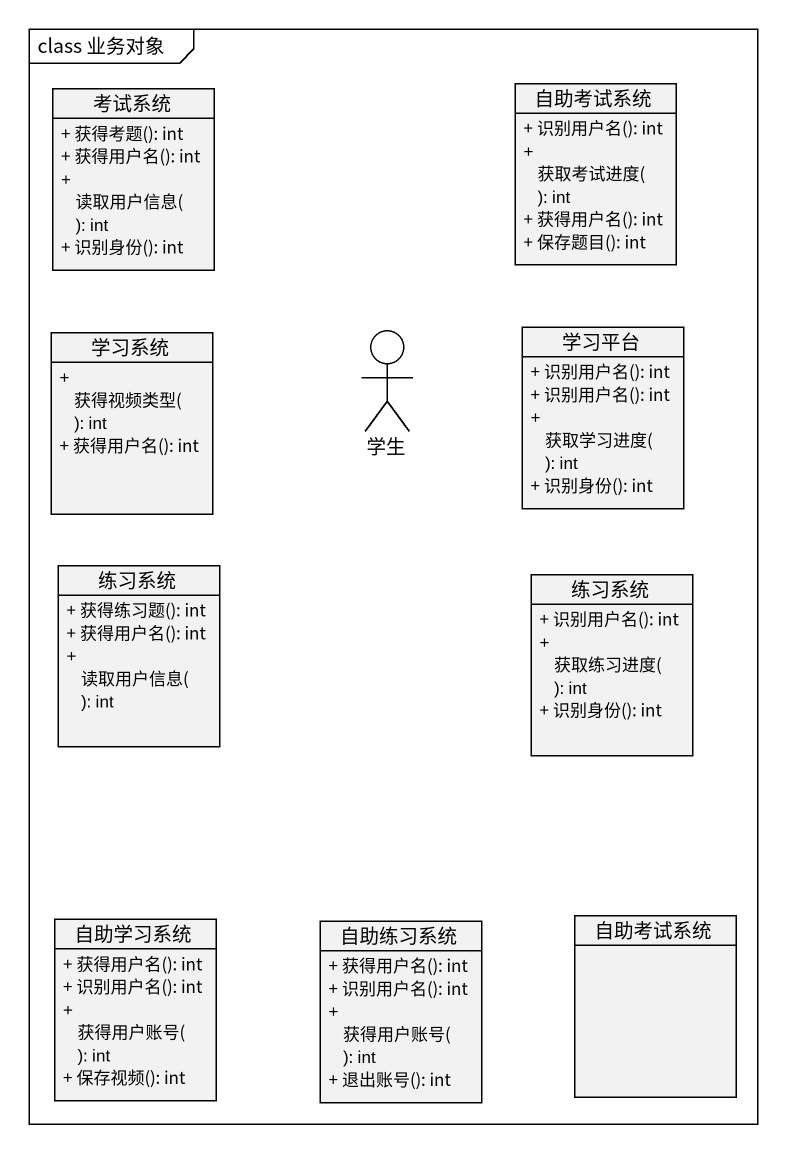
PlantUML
@startuml
mainframe class 业务对象
allowmixing
hide circle
hide empty members
skinparam classAttributeIconSize 0
class 考试系统 {
  + 获得考题(): int
  + 获得用户名(): int
  + 读取用户信息(): int
  + 识别身份(): int
}
class 自助考试系统 {
  + 识别用户名(): int
  + 获取考试进度(): int
  + 获得用户名(): int
  + 保存题目(): int
}
class 学习系统 {
  + 获得视频类型(): int
  + 获得用户名(): int
}
actor 学生
class 学习平台 {
  + 识别用户名(): int
  + 识别用户名(): int
  + 获取学习进度(): int
  + 识别身份(): int
}
class 练习系统 {
  + 获得练习题(): int
  + 获得用户名(): int
  + 读取用户信息(): int
}
class "练习系统" as 练习系统_2 {
  + 识别用户名(): int
  + 获取练习进度(): int
  + 识别身份(): int
}
class 自助学习系统 {
  + 获得用户名(): int
  + 识别用户名(): int
  + 获得用户账号(): int
  + 保存视频(): int
}
class 自助练习系统 {
  + 获得用户名(): int
  + 识别用户名(): int
  + 获得用户账号(): int
  + 退出账号(): int
}
class "自助考试系统" as 自助考试系统_2
@enduml
